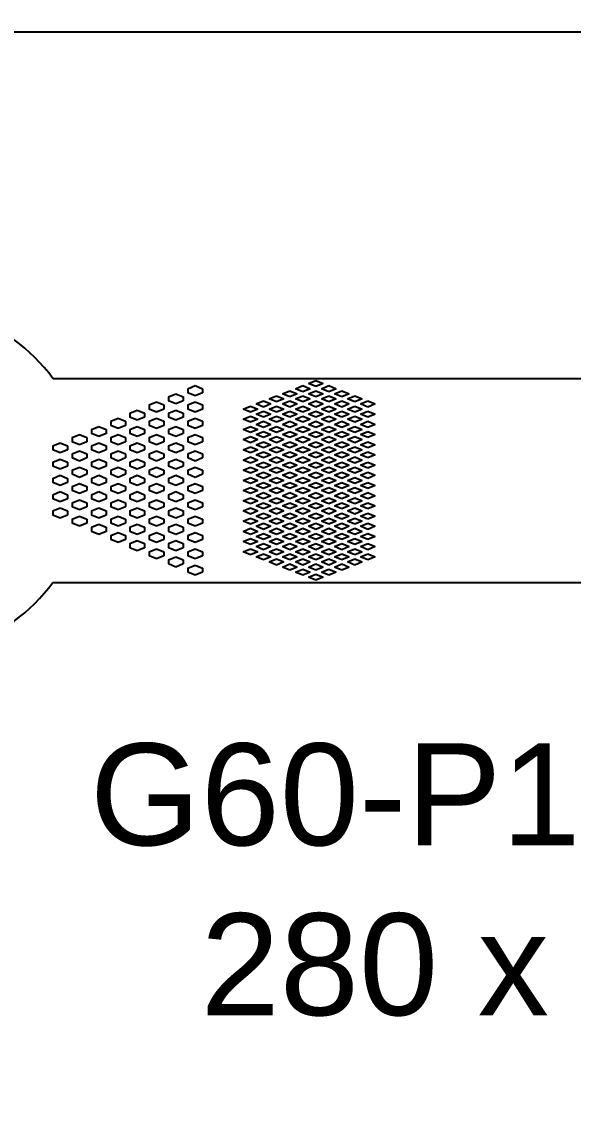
# Model space of a CAD drawing. Header units: inches. Extents: x -271009 to 5700, y -37000 to 38138.
# Drawn here: x -127746 to -125000, y 3223 to 8628 of the extents above; entities that cross this region are included whole.
import ezdxf

# ---------------------------------------------------------------- set-up
doc = ezdxf.new("R2010")
doc.units = ezdxf.units.IN
doc.header["$MEASUREMENT"] = 0
doc.styles.get("Standard").update_dxf_attribs({"font": 'arial.ttf'})

msp = doc.modelspace()

# ---------------------------------------------------------------- linework, layer by layer
for p, q in [((-127590.9, 6851.2), (-124634.6, 6851.2)), ((-126919.5, 6800.5), (-126882.9, 6815.7)), ((-126882.9, 6815.7), (-126846.4, 6800.5)), ((-126383.6, 6800.5), (-126347, 6815.7)), ((-126347, 6815.7), (-126310.5, 6800.5)), ((-126318.6, 6825.9), (-126282.1, 6841.1)), ((-126282.1, 6810.6), (-126318.6, 6825.9)), ((-126282.1, 6841.1), (-126245.5, 6825.9)), ((-126245.5, 6825.9), (-126282.1, 6810.6)), ((-126253.6, 6800.5), (-126217.1, 6815.7)), ((-126217.1, 6815.7), (-126180.6, 6800.5)), ((-127015.4, 6759.9), (-126978.9, 6775.1)), ((-127015.4, 6759.9), (-127015.4, 6739.6)), ((-126978.9, 6775.1), (-126942.3, 6759.9)), ((-126942.3, 6759.9), (-126942.3, 6739.6)), ((-126919.5, 6800.5), (-126919.5, 6780.2)), ((-126882.9, 6765), (-126919.5, 6780.2)), ((-126846.4, 6780.2), (-126882.9, 6765)), ((-126846.4, 6800.5), (-126846.4, 6780.2)), ((-126513.5, 6749.7), (-126476.9, 6765)), ((-126476.9, 6765), (-126440.4, 6749.7)), ((-126448.5, 6775.1), (-126412, 6790.3)), ((-126412, 6759.9), (-126448.5, 6775.1)), ((-126412, 6790.3), (-126375.4, 6775.1)), ((-126375.4, 6775.1), (-126412, 6759.9)), ((-126347, 6785.3), (-126383.6, 6800.5)), ((-126383.6, 6749.7), (-126347, 6765)), ((-126310.5, 6800.5), (-126347, 6785.3)), ((-126347, 6765), (-126310.5, 6749.7)), ((-126318.6, 6775.1), (-126282.1, 6790.3)), ((-126282.1, 6759.9), (-126318.6, 6775.1)), ((-126282.1, 6790.3), (-126245.5, 6775.1)), ((-126245.5, 6775.1), (-126282.1, 6759.9)), ((-126217.1, 6785.3), (-126253.6, 6800.5)), ((-126253.6, 6749.7), (-126217.1, 6765)), ((-126180.6, 6800.5), (-126217.1, 6785.3)), ((-126217.1, 6765), (-126180.6, 6749.7)), ((-126188.7, 6775.1), (-126152.1, 6790.3)), ((-126152.1, 6759.9), (-126188.7, 6775.1)), ((-126152.1, 6790.3), (-126115.6, 6775.1)), ((-126115.6, 6775.1), (-126152.1, 6759.9)), ((-126123.7, 6749.7), (-126087.2, 6765)), ((-126087.2, 6765), (-126050.6, 6749.7)), ((-127111.3, 6719.3), (-127074.8, 6734.5)), ((-127111.3, 6719.3), (-127111.3, 6699)), ((-127074.8, 6734.5), (-127038.2, 6719.3)), ((-127038.2, 6719.3), (-127038.2, 6699)), ((-126978.9, 6724.4), (-127015.4, 6739.6)), ((-126942.3, 6739.6), (-126978.9, 6724.4)), ((-126919.5, 6719.3), (-126882.9, 6734.5)), ((-126919.5, 6719.3), (-126919.5, 6699)), ((-126882.9, 6734.5), (-126846.4, 6719.3)), ((-126846.4, 6719.3), (-126846.4, 6699)), ((-126643.4, 6699), (-126606.9, 6714.2)), ((-126606.9, 6714.2), (-126570.3, 6699)), ((-126578.4, 6724.4), (-126541.9, 6739.6)), ((-126541.9, 6709.1), (-126578.4, 6724.4)), ((-126541.9, 6739.6), (-126505.4, 6724.4)), ((-126505.4, 6724.4), (-126541.9, 6709.1)), ((-126476.9, 6734.5), (-126513.5, 6749.7)), ((-126513.5, 6699), (-126476.9, 6714.2)), ((-126440.4, 6749.7), (-126476.9, 6734.5)), ((-126476.9, 6714.2), (-126440.4, 6699)), ((-126448.5, 6724.4), (-126412, 6739.6)), ((-126412, 6709.1), (-126448.5, 6724.4)), ((-126412, 6739.6), (-126375.4, 6724.4)), ((-126375.4, 6724.4), (-126412, 6709.1)), ((-126347, 6734.5), (-126383.6, 6749.7)), ((-126383.6, 6699), (-126347, 6714.2)), ((-126310.5, 6749.7), (-126347, 6734.5)), ((-126347, 6714.2), (-126310.5, 6699)), ((-126318.6, 6724.4), (-126282.1, 6739.6)), ((-126282.1, 6709.1), (-126318.6, 6724.4)), ((-126282.1, 6739.6), (-126245.5, 6724.4)), ((-126245.5, 6724.4), (-126282.1, 6709.1)), ((-126217.1, 6734.5), (-126253.6, 6749.7)), ((-126253.6, 6699), (-126217.1, 6714.2)), ((-126180.6, 6749.7), (-126217.1, 6734.5)), ((-126217.1, 6714.2), (-126180.6, 6699)), ((-126188.7, 6724.4), (-126152.1, 6739.6)), ((-126152.1, 6709.1), (-126188.7, 6724.4)), ((-126152.1, 6739.6), (-126115.6, 6724.4)), ((-126115.6, 6724.4), (-126152.1, 6709.1)), ((-126087.2, 6734.5), (-126123.7, 6749.7)), ((-126123.7, 6699), (-126087.2, 6714.2)), ((-126050.6, 6749.7), (-126087.2, 6734.5)), ((-126087.2, 6714.2), (-126050.6, 6699)), ((-126058.8, 6724.4), (-126022.2, 6739.6)), ((-126022.2, 6709.1), (-126058.8, 6724.4)), ((-126022.2, 6739.6), (-125985.7, 6724.4)), ((-125985.7, 6724.4), (-126022.2, 6709.1)), ((-127303.2, 6638.1), (-127266.6, 6653.3)), ((-127266.6, 6653.3), (-127230.1, 6638.1)), ((-127207.2, 6678.7), (-127170.7, 6693.9)), ((-127207.2, 6678.7), (-127207.2, 6658.4)), ((-127170.7, 6643.2), (-127207.2, 6658.4)), ((-127170.7, 6693.9), (-127134.2, 6678.7)), ((-127134.2, 6658.4), (-127170.7, 6643.2)), ((-127134.2, 6678.7), (-127134.2, 6658.4)), ((-127074.8, 6683.8), (-127111.3, 6699)), ((-127111.3, 6638.1), (-127074.8, 6653.3)), ((-127038.2, 6699), (-127074.8, 6683.8)), ((-127074.8, 6653.3), (-127038.2, 6638.1)), ((-127015.4, 6678.7), (-126978.9, 6693.9)), ((-127015.4, 6678.7), (-127015.4, 6658.4)), ((-126978.9, 6643.2), (-127015.4, 6658.4)), ((-126978.9, 6693.9), (-126942.3, 6678.7)), ((-126942.3, 6658.4), (-126978.9, 6643.2)), ((-126942.3, 6678.7), (-126942.3, 6658.4)), ((-126882.9, 6683.8), (-126919.5, 6699)), ((-126919.5, 6638.1), (-126882.9, 6653.3)), ((-126846.4, 6699), (-126882.9, 6683.8)), ((-126882.9, 6653.3), (-126846.4, 6638.1)), ((-126606.9, 6683.8), (-126643.4, 6699)), ((-126643.4, 6648.2), (-126606.9, 6663.5)), ((-126606.9, 6633), (-126643.4, 6648.2)), ((-126570.3, 6699), (-126606.9, 6683.8)), ((-126606.9, 6663.5), (-126570.3, 6648.2)), ((-126570.3, 6648.2), (-126606.9, 6633)), ((-126578.4, 6673.6), (-126541.9, 6688.8)), ((-126541.9, 6658.4), (-126578.4, 6673.6)), ((-126541.9, 6688.8), (-126505.4, 6673.6)), ((-126505.4, 6673.6), (-126541.9, 6658.4)), ((-126476.9, 6683.8), (-126513.5, 6699)), ((-126513.5, 6648.2), (-126476.9, 6663.5)), ((-126476.9, 6633), (-126513.5, 6648.2)), ((-126440.4, 6699), (-126476.9, 6683.8)), ((-126476.9, 6663.5), (-126440.4, 6648.2)), ((-126440.4, 6648.2), (-126476.9, 6633)), ((-126448.5, 6673.6), (-126412, 6688.8)), ((-126412, 6658.4), (-126448.5, 6673.6)), ((-126412, 6688.8), (-126375.4, 6673.6)), ((-126375.4, 6673.6), (-126412, 6658.4)), ((-126347, 6683.8), (-126383.6, 6699)), ((-126383.6, 6648.2), (-126347, 6663.5)), ((-126347, 6633), (-126383.6, 6648.2)), ((-126310.5, 6699), (-126347, 6683.8)), ((-126347, 6663.5), (-126310.5, 6648.2)), ((-126310.5, 6648.2), (-126347, 6633)), ((-126318.6, 6673.6), (-126282.1, 6688.8)), ((-126282.1, 6658.4), (-126318.6, 6673.6)), ((-126282.1, 6688.8), (-126245.5, 6673.6)), ((-126245.5, 6673.6), (-126282.1, 6658.4)), ((-126217.1, 6683.8), (-126253.6, 6699)), ((-126253.6, 6648.2), (-126217.1, 6663.5)), ((-126217.1, 6633), (-126253.6, 6648.2)), ((-126180.6, 6699), (-126217.1, 6683.8)), ((-126217.1, 6663.5), (-126180.6, 6648.2)), ((-126180.6, 6648.2), (-126217.1, 6633)), ((-126188.7, 6673.6), (-126152.1, 6688.8)), ((-126152.1, 6658.4), (-126188.7, 6673.6)), ((-126152.1, 6688.8), (-126115.6, 6673.6)), ((-126115.6, 6673.6), (-126152.1, 6658.4)), ((-126087.2, 6683.8), (-126123.7, 6699)), ((-126123.7, 6648.2), (-126087.2, 6663.5)), ((-126087.2, 6633), (-126123.7, 6648.2)), ((-126050.6, 6699), (-126087.2, 6683.8)), ((-126087.2, 6663.5), (-126050.6, 6648.2)), ((-126050.6, 6648.2), (-126087.2, 6633)), ((-126058.8, 6673.6), (-126022.2, 6688.8)), ((-126022.2, 6658.4), (-126058.8, 6673.6)), ((-126022.2, 6688.8), (-125985.7, 6673.6)), ((-125985.7, 6673.6), (-126022.2, 6658.4)), ((-127399.1, 6597.5), (-127362.5, 6612.7)), ((-127399.1, 6597.5), (-127399.1, 6577.2)), ((-127362.5, 6612.7), (-127326, 6597.5)), ((-127326, 6597.5), (-127326, 6577.2)), ((-127303.2, 6638.1), (-127303.2, 6617.8)), ((-127266.6, 6602.6), (-127303.2, 6617.8)), ((-127230.1, 6617.8), (-127266.6, 6602.6)), ((-127230.1, 6638.1), (-127230.1, 6617.8)), ((-127207.2, 6597.5), (-127170.7, 6612.7)), ((-127207.2, 6597.5), (-127207.2, 6577.2)), ((-127170.7, 6612.7), (-127134.2, 6597.5)), ((-127134.2, 6597.5), (-127134.2, 6577.2)), ((-127111.3, 6638.1), (-127111.3, 6617.8)), ((-127074.8, 6602.6), (-127111.3, 6617.8)), ((-127038.2, 6617.8), (-127074.8, 6602.6)), ((-127038.2, 6638.1), (-127038.2, 6617.8)), ((-127015.4, 6597.5), (-126978.9, 6612.7)), ((-127015.4, 6597.5), (-127015.4, 6577.2)), ((-126978.9, 6612.7), (-126942.3, 6597.5)), ((-126942.3, 6597.5), (-126942.3, 6577.2)), ((-126919.5, 6638.1), (-126919.5, 6617.8)), ((-126882.9, 6602.6), (-126919.5, 6617.8)), ((-126846.4, 6617.8), (-126882.9, 6602.6)), ((-126846.4, 6638.1), (-126846.4, 6617.8)), ((-126643.4, 6597.5), (-126606.9, 6612.7)), ((-126606.9, 6582.3), (-126643.4, 6597.5)), ((-126606.9, 6612.7), (-126570.3, 6597.5)), ((-126570.3, 6597.5), (-126606.9, 6582.3)), ((-126578.4, 6622.9), (-126541.9, 6638.1)), ((-126541.9, 6607.6), (-126578.4, 6622.9)), ((-126541.9, 6638.1), (-126505.4, 6622.9)), ((-126505.4, 6622.9), (-126541.9, 6607.6)), ((-126513.5, 6597.5), (-126476.9, 6612.7)), ((-126476.9, 6582.3), (-126513.5, 6597.5)), ((-126476.9, 6612.7), (-126440.4, 6597.5)), ((-126440.4, 6597.5), (-126476.9, 6582.3)), ((-126448.5, 6622.9), (-126412, 6638.1)), ((-126412, 6607.6), (-126448.5, 6622.9)), ((-126412, 6638.1), (-126375.4, 6622.9)), ((-126375.4, 6622.9), (-126412, 6607.6)), ((-126383.6, 6597.5), (-126347, 6612.7)), ((-126347, 6582.3), (-126383.6, 6597.5)), ((-126347, 6612.7), (-126310.5, 6597.5)), ((-126310.5, 6597.5), (-126347, 6582.3)), ((-126318.6, 6622.9), (-126282.1, 6638.1)), ((-126282.1, 6607.6), (-126318.6, 6622.9)), ((-126282.1, 6638.1), (-126245.5, 6622.9)), ((-126245.5, 6622.9), (-126282.1, 6607.6)), ((-126253.6, 6597.5), (-126217.1, 6612.7)), ((-126217.1, 6582.3), (-126253.6, 6597.5)), ((-126217.1, 6612.7), (-126180.6, 6597.5)), ((-126180.6, 6597.5), (-126217.1, 6582.3)), ((-126188.7, 6622.9), (-126152.1, 6638.1)), ((-126152.1, 6607.6), (-126188.7, 6622.9)), ((-126152.1, 6638.1), (-126115.6, 6622.9)), ((-126115.6, 6622.9), (-126152.1, 6607.6)), ((-126123.7, 6597.5), (-126087.2, 6612.7)), ((-126087.2, 6582.3), (-126123.7, 6597.5)), ((-126087.2, 6612.7), (-126050.6, 6597.5)), ((-126050.6, 6597.5), (-126087.2, 6582.3)), ((-126058.8, 6622.9), (-126022.2, 6638.1)), ((-126022.2, 6607.6), (-126058.8, 6622.9)), ((-126022.2, 6638.1), (-125985.7, 6622.9)), ((-125985.7, 6622.9), (-126022.2, 6607.6)), ((-127495, 6556.9), (-127458.4, 6572.1)), ((-127495, 6556.9), (-127495, 6536.6)), ((-127458.4, 6572.1), (-127421.9, 6556.9)), ((-127421.9, 6556.9), (-127421.9, 6536.6)), ((-127362.5, 6562), (-127399.1, 6577.2)), ((-127326, 6577.2), (-127362.5, 6562)), ((-127303.2, 6556.9), (-127266.6, 6572.1)), ((-127303.2, 6556.9), (-127303.2, 6536.6)), ((-127266.6, 6572.1), (-127230.1, 6556.9)), ((-127230.1, 6556.9), (-127230.1, 6536.6)), ((-127170.7, 6562), (-127207.2, 6577.2)), ((-127134.2, 6577.2), (-127170.7, 6562)), ((-127111.3, 6556.9), (-127074.8, 6572.1)), ((-127111.3, 6556.9), (-127111.3, 6536.6)), ((-127074.8, 6572.1), (-127038.2, 6556.9)), ((-127038.2, 6556.9), (-127038.2, 6536.6)), ((-126978.9, 6562), (-127015.4, 6577.2)), ((-126942.3, 6577.2), (-126978.9, 6562)), ((-126919.5, 6556.9), (-126882.9, 6572.1)), ((-126919.5, 6556.9), (-126919.5, 6536.6)), ((-126882.9, 6572.1), (-126846.4, 6556.9)), ((-126846.4, 6556.9), (-126846.4, 6536.6)), ((-126643.4, 6546.7), (-126606.9, 6562)), ((-126606.9, 6531.5), (-126643.4, 6546.7)), ((-126606.9, 6562), (-126570.3, 6546.7)), ((-126570.3, 6546.7), (-126606.9, 6531.5)), ((-126578.4, 6572.1), (-126541.9, 6587.3)), ((-126541.9, 6556.9), (-126578.4, 6572.1)), ((-126541.9, 6587.3), (-126505.4, 6572.1)), ((-126505.4, 6572.1), (-126541.9, 6556.9)), ((-126513.5, 6546.7), (-126476.9, 6562)), ((-126476.9, 6531.5), (-126513.5, 6546.7)), ((-126476.9, 6562), (-126440.4, 6546.7)), ((-126440.4, 6546.7), (-126476.9, 6531.5)), ((-126448.5, 6572.1), (-126412, 6587.3)), ((-126412, 6556.9), (-126448.5, 6572.1)), ((-126412, 6587.3), (-126375.4, 6572.1)), ((-126375.4, 6572.1), (-126412, 6556.9)), ((-126383.6, 6546.7), (-126347, 6562)), ((-126347, 6531.5), (-126383.6, 6546.7)), ((-126347, 6562), (-126310.5, 6546.7)), ((-126310.5, 6546.7), (-126347, 6531.5)), ((-126318.6, 6572.1), (-126282.1, 6587.3)), ((-126282.1, 6556.9), (-126318.6, 6572.1)), ((-126282.1, 6587.3), (-126245.5, 6572.1)), ((-126245.5, 6572.1), (-126282.1, 6556.9)), ((-126253.6, 6546.7), (-126217.1, 6562)), ((-126217.1, 6531.5), (-126253.6, 6546.7)), ((-126217.1, 6562), (-126180.6, 6546.7)), ((-126180.6, 6546.7), (-126217.1, 6531.5)), ((-126188.7, 6572.1), (-126152.1, 6587.3)), ((-126152.1, 6556.9), (-126188.7, 6572.1)), ((-126152.1, 6587.3), (-126115.6, 6572.1)), ((-126115.6, 6572.1), (-126152.1, 6556.9)), ((-126123.7, 6546.7), (-126087.2, 6562)), ((-126087.2, 6531.5), (-126123.7, 6546.7)), ((-126087.2, 6562), (-126050.6, 6546.7)), ((-126050.6, 6546.7), (-126087.2, 6531.5)), ((-126058.8, 6572.1), (-126022.2, 6587.3)), ((-126022.2, 6556.9), (-126058.8, 6572.1)), ((-126022.2, 6587.3), (-125985.7, 6572.1)), ((-125985.7, 6572.1), (-126022.2, 6556.9)), ((-127590.9, 6516.3), (-127554.4, 6531.5)), ((-127590.9, 6516.3), (-127590.9, 6496)), ((-127554.4, 6480.8), (-127590.9, 6496)), ((-127554.4, 6531.5), (-127517.8, 6516.3)), ((-127517.8, 6496), (-127554.4, 6480.8)), ((-127517.8, 6516.3), (-127517.8, 6496)), ((-127458.4, 6521.4), (-127495, 6536.6)), ((-127495, 6475.7), (-127458.4, 6490.9)), ((-127421.9, 6536.6), (-127458.4, 6521.4)), ((-127458.4, 6490.9), (-127421.9, 6475.7)), ((-127399.1, 6516.3), (-127362.5, 6531.5)), ((-127399.1, 6516.3), (-127399.1, 6496)), ((-127362.5, 6480.8), (-127399.1, 6496)), ((-127362.5, 6531.5), (-127326, 6516.3)), ((-127326, 6496), (-127362.5, 6480.8)), ((-127326, 6516.3), (-127326, 6496)), ((-127266.6, 6521.4), (-127303.2, 6536.6)), ((-127303.2, 6475.7), (-127266.6, 6490.9)), ((-127230.1, 6536.6), (-127266.6, 6521.4)), ((-127266.6, 6490.9), (-127230.1, 6475.7)), ((-127207.2, 6516.3), (-127170.7, 6531.5)), ((-127207.2, 6516.3), (-127207.2, 6496)), ((-127170.7, 6480.8), (-127207.2, 6496)), ((-127170.7, 6531.5), (-127134.2, 6516.3)), ((-127134.2, 6496), (-127170.7, 6480.8)), ((-127134.2, 6516.3), (-127134.2, 6496)), ((-127074.8, 6521.4), (-127111.3, 6536.6)), ((-127111.3, 6475.7), (-127074.8, 6490.9)), ((-127038.2, 6536.6), (-127074.8, 6521.4)), ((-127074.8, 6490.9), (-127038.2, 6475.7)), ((-127015.4, 6516.3), (-126978.9, 6531.5)), ((-127015.4, 6516.3), (-127015.4, 6496)), ((-126978.9, 6480.8), (-127015.4, 6496)), ((-126978.9, 6531.5), (-126942.3, 6516.3)), ((-126942.3, 6496), (-126978.9, 6480.8)), ((-126942.3, 6516.3), (-126942.3, 6496)), ((-126882.9, 6521.4), (-126919.5, 6536.6)), ((-126919.5, 6475.7), (-126882.9, 6490.9)), ((-126846.4, 6536.6), (-126882.9, 6521.4)), ((-126882.9, 6490.9), (-126846.4, 6475.7)), ((-126643.4, 6496), (-126606.9, 6511.2)), ((-126606.9, 6480.8), (-126643.4, 6496)), ((-126606.9, 6511.2), (-126570.3, 6496)), ((-126570.3, 6496), (-126606.9, 6480.8)), ((-126578.4, 6521.4), (-126541.9, 6536.6)), ((-126541.9, 6506.1), (-126578.4, 6521.4)), ((-126578.4, 6470.6), (-126541.9, 6485.8)), ((-126541.9, 6536.6), (-126505.4, 6521.4)), ((-126505.4, 6521.4), (-126541.9, 6506.1)), ((-126541.9, 6485.8), (-126505.4, 6470.6)), ((-126513.5, 6496), (-126476.9, 6511.2)), ((-126476.9, 6480.8), (-126513.5, 6496)), ((-126476.9, 6511.2), (-126440.4, 6496)), ((-126440.4, 6496), (-126476.9, 6480.8)), ((-126448.5, 6521.4), (-126412, 6536.6)), ((-126412, 6506.1), (-126448.5, 6521.4)), ((-126448.5, 6470.6), (-126412, 6485.8)), ((-126412, 6536.6), (-126375.4, 6521.4)), ((-126375.4, 6521.4), (-126412, 6506.1)), ((-126412, 6485.8), (-126375.4, 6470.6)), ((-126383.6, 6496), (-126347, 6511.2)), ((-126347, 6480.8), (-126383.6, 6496)), ((-126347, 6511.2), (-126310.5, 6496)), ((-126310.5, 6496), (-126347, 6480.8)), ((-126318.6, 6521.4), (-126282.1, 6536.6)), ((-126282.1, 6506.1), (-126318.6, 6521.4)), ((-126318.6, 6470.6), (-126282.1, 6485.8)), ((-126282.1, 6536.6), (-126245.5, 6521.4)), ((-126245.5, 6521.4), (-126282.1, 6506.1)), ((-126282.1, 6485.8), (-126245.5, 6470.6)), ((-126253.6, 6496), (-126217.1, 6511.2)), ((-126217.1, 6480.8), (-126253.6, 6496)), ((-126217.1, 6511.2), (-126180.6, 6496)), ((-126180.6, 6496), (-126217.1, 6480.8)), ((-126188.7, 6521.4), (-126152.1, 6536.6)), ((-126152.1, 6506.1), (-126188.7, 6521.4)), ((-126188.7, 6470.6), (-126152.1, 6485.8)), ((-126152.1, 6536.6), (-126115.6, 6521.4)), ((-126115.6, 6521.4), (-126152.1, 6506.1)), ((-126152.1, 6485.8), (-126115.6, 6470.6)), ((-126123.7, 6496), (-126087.2, 6511.2)), ((-126087.2, 6480.8), (-126123.7, 6496)), ((-126087.2, 6511.2), (-126050.6, 6496)), ((-126050.6, 6496), (-126087.2, 6480.8)), ((-126058.8, 6521.4), (-126022.2, 6536.6)), ((-126022.2, 6506.1), (-126058.8, 6521.4)), ((-126058.8, 6470.6), (-126022.2, 6485.8)), ((-126022.2, 6536.6), (-125985.7, 6521.4)), ((-125985.7, 6521.4), (-126022.2, 6506.1)), ((-126022.2, 6485.8), (-125985.7, 6470.6)), ((-127590.9, 6435.1), (-127554.4, 6450.3)), ((-127590.9, 6435.1), (-127590.9, 6414.8)), ((-127554.4, 6450.3), (-127517.8, 6435.1)), ((-127517.8, 6435.1), (-127517.8, 6414.8)), ((-127495, 6475.7), (-127495, 6455.4)), ((-127458.4, 6440.2), (-127495, 6455.4)), ((-127421.9, 6455.4), (-127458.4, 6440.2)), ((-127421.9, 6475.7), (-127421.9, 6455.4)), ((-127399.1, 6435.1), (-127362.5, 6450.3)), ((-127399.1, 6435.1), (-127399.1, 6414.8)), ((-127362.5, 6450.3), (-127326, 6435.1)), ((-127326, 6435.1), (-127326, 6414.8)), ((-127303.2, 6475.7), (-127303.2, 6455.4)), ((-127266.6, 6440.2), (-127303.2, 6455.4)), ((-127230.1, 6455.4), (-127266.6, 6440.2)), ((-127230.1, 6475.7), (-127230.1, 6455.4)), ((-127207.2, 6435.1), (-127170.7, 6450.3)), ((-127207.2, 6435.1), (-127207.2, 6414.8)), ((-127170.7, 6450.3), (-127134.2, 6435.1)), ((-127134.2, 6435.1), (-127134.2, 6414.8)), ((-127111.3, 6475.7), (-127111.3, 6455.4)), ((-127074.8, 6440.2), (-127111.3, 6455.4)), ((-127038.2, 6455.4), (-127074.8, 6440.2)), ((-127038.2, 6475.7), (-127038.2, 6455.4)), ((-127015.4, 6435.1), (-126978.9, 6450.3)), ((-127015.4, 6435.1), (-127015.4, 6414.8)), ((-126978.9, 6450.3), (-126942.3, 6435.1)), ((-126942.3, 6435.1), (-126942.3, 6414.8)), ((-126919.5, 6475.7), (-126919.5, 6455.4)), ((-126882.9, 6440.2), (-126919.5, 6455.4)), ((-126846.4, 6455.4), (-126882.9, 6440.2)), ((-126846.4, 6475.7), (-126846.4, 6455.4)), ((-126643.4, 6445.2), (-126606.9, 6460.5)), ((-126606.9, 6430), (-126643.4, 6445.2)), ((-126606.9, 6460.5), (-126570.3, 6445.2)), ((-126570.3, 6445.2), (-126606.9, 6430)), ((-126541.9, 6455.4), (-126578.4, 6470.6)), ((-126578.4, 6419.9), (-126541.9, 6435.1)), ((-126505.4, 6470.6), (-126541.9, 6455.4)), ((-126541.9, 6435.1), (-126505.4, 6419.9)), ((-126513.5, 6445.2), (-126476.9, 6460.5)), ((-126476.9, 6430), (-126513.5, 6445.2)), ((-126476.9, 6460.5), (-126440.4, 6445.2)), ((-126440.4, 6445.2), (-126476.9, 6430)), ((-126412, 6455.4), (-126448.5, 6470.6)), ((-126448.5, 6419.9), (-126412, 6435.1)), ((-126375.4, 6470.6), (-126412, 6455.4)), ((-126412, 6435.1), (-126375.4, 6419.9)), ((-126383.6, 6445.2), (-126347, 6460.5)), ((-126347, 6430), (-126383.6, 6445.2)), ((-126347, 6460.5), (-126310.5, 6445.2)), ((-126310.5, 6445.2), (-126347, 6430)), ((-126282.1, 6455.4), (-126318.6, 6470.6)), ((-126318.6, 6419.9), (-126282.1, 6435.1)), ((-126245.5, 6470.6), (-126282.1, 6455.4)), ((-126282.1, 6435.1), (-126245.5, 6419.9)), ((-126253.6, 6445.2), (-126217.1, 6460.5)), ((-126217.1, 6430), (-126253.6, 6445.2)), ((-126217.1, 6460.5), (-126180.6, 6445.2)), ((-126180.6, 6445.2), (-126217.1, 6430)), ((-126152.1, 6455.4), (-126188.7, 6470.6)), ((-126188.7, 6419.9), (-126152.1, 6435.1)), ((-126115.6, 6470.6), (-126152.1, 6455.4)), ((-126152.1, 6435.1), (-126115.6, 6419.9)), ((-126123.7, 6445.2), (-126087.2, 6460.5)), ((-126087.2, 6430), (-126123.7, 6445.2)), ((-126087.2, 6460.5), (-126050.6, 6445.2)), ((-126050.6, 6445.2), (-126087.2, 6430)), ((-126022.2, 6455.4), (-126058.8, 6470.6)), ((-126058.8, 6419.9), (-126022.2, 6435.1)), ((-125985.7, 6470.6), (-126022.2, 6455.4)), ((-126022.2, 6435.1), (-125985.7, 6419.9)), ((-127554.4, 6399.6), (-127590.9, 6414.8)), ((-127517.8, 6414.8), (-127554.4, 6399.6)), ((-127495, 6394.5), (-127458.4, 6409.7)), ((-127495, 6394.5), (-127495, 6374.2)), ((-127458.4, 6409.7), (-127421.9, 6394.5)), ((-127421.9, 6394.5), (-127421.9, 6374.2)), ((-127362.5, 6399.6), (-127399.1, 6414.8)), ((-127326, 6414.8), (-127362.5, 6399.6)), ((-127303.2, 6394.5), (-127266.6, 6409.7)), ((-127303.2, 6394.5), (-127303.2, 6374.2)), ((-127266.6, 6409.7), (-127230.1, 6394.5)), ((-127230.1, 6394.5), (-127230.1, 6374.2)), ((-127170.7, 6399.6), (-127207.2, 6414.8)), ((-127134.2, 6414.8), (-127170.7, 6399.6)), ((-127111.3, 6394.5), (-127074.8, 6409.7)), ((-127111.3, 6394.5), (-127111.3, 6374.2)), ((-127074.8, 6409.7), (-127038.2, 6394.5)), ((-127038.2, 6394.5), (-127038.2, 6374.2)), ((-126978.9, 6399.6), (-127015.4, 6414.8)), ((-126942.3, 6414.8), (-126978.9, 6399.6)), ((-126919.5, 6394.5), (-126882.9, 6409.7)), ((-126919.5, 6394.5), (-126919.5, 6374.2)), ((-126882.9, 6409.7), (-126846.4, 6394.5)), ((-126846.4, 6394.5), (-126846.4, 6374.2)), ((-126643.4, 6394.5), (-126606.9, 6409.7)), ((-126606.9, 6379.3), (-126643.4, 6394.5)), ((-126606.9, 6409.7), (-126570.3, 6394.5)), ((-126570.3, 6394.5), (-126606.9, 6379.3)), ((-126541.9, 6404.6), (-126578.4, 6419.9)), ((-126578.4, 6369.1), (-126541.9, 6384.3)), ((-126505.4, 6419.9), (-126541.9, 6404.6)), ((-126541.9, 6384.3), (-126505.4, 6369.1)), ((-126513.5, 6394.5), (-126476.9, 6409.7)), ((-126476.9, 6379.3), (-126513.5, 6394.5)), ((-126476.9, 6409.7), (-126440.4, 6394.5)), ((-126440.4, 6394.5), (-126476.9, 6379.3)), ((-126412, 6404.6), (-126448.5, 6419.9)), ((-126448.5, 6369.1), (-126412, 6384.3)), ((-126375.4, 6419.9), (-126412, 6404.6)), ((-126412, 6384.3), (-126375.4, 6369.1)), ((-126383.6, 6394.5), (-126347, 6409.7)), ((-126347, 6379.3), (-126383.6, 6394.5)), ((-126347, 6409.7), (-126310.5, 6394.5)), ((-126310.5, 6394.5), (-126347, 6379.3)), ((-126282.1, 6404.6), (-126318.6, 6419.9)), ((-126318.6, 6369.1), (-126282.1, 6384.3)), ((-126245.5, 6419.9), (-126282.1, 6404.6)), ((-126282.1, 6384.3), (-126245.5, 6369.1)), ((-126253.6, 6394.5), (-126217.1, 6409.7)), ((-126217.1, 6379.3), (-126253.6, 6394.5)), ((-126217.1, 6409.7), (-126180.6, 6394.5)), ((-126180.6, 6394.5), (-126217.1, 6379.3)), ((-126152.1, 6404.6), (-126188.7, 6419.9)), ((-126188.7, 6369.1), (-126152.1, 6384.3)), ((-126115.6, 6419.9), (-126152.1, 6404.6)), ((-126152.1, 6384.3), (-126115.6, 6369.1)), ((-126123.7, 6394.5), (-126087.2, 6409.7)), ((-126087.2, 6379.3), (-126123.7, 6394.5)), ((-126087.2, 6409.7), (-126050.6, 6394.5)), ((-126050.6, 6394.5), (-126087.2, 6379.3)), ((-126022.2, 6404.6), (-126058.8, 6419.9)), ((-126058.8, 6369.1), (-126022.2, 6384.3)), ((-125985.7, 6419.9), (-126022.2, 6404.6)), ((-126022.2, 6384.3), (-125985.7, 6369.1)), ((-127590.9, 6353.9), (-127554.4, 6369.1)), ((-127590.9, 6353.9), (-127590.9, 6333.6)), ((-127554.4, 6318.4), (-127590.9, 6333.6)), ((-127554.4, 6369.1), (-127517.8, 6353.9)), ((-127517.8, 6333.6), (-127554.4, 6318.4)), ((-127517.8, 6353.9), (-127517.8, 6333.6)), ((-127458.4, 6359), (-127495, 6374.2)), ((-127495, 6313.3), (-127458.4, 6328.5)), ((-127421.9, 6374.2), (-127458.4, 6359)), ((-127458.4, 6328.5), (-127421.9, 6313.3)), ((-127399.1, 6353.9), (-127362.5, 6369.1)), ((-127399.1, 6353.9), (-127399.1, 6333.6)), ((-127362.5, 6318.4), (-127399.1, 6333.6)), ((-127362.5, 6369.1), (-127326, 6353.9)), ((-127326, 6333.6), (-127362.5, 6318.4)), ((-127326, 6353.9), (-127326, 6333.6)), ((-127266.6, 6359), (-127303.2, 6374.2)), ((-127303.2, 6313.3), (-127266.6, 6328.5)), ((-127230.1, 6374.2), (-127266.6, 6359)), ((-127266.6, 6328.5), (-127230.1, 6313.3)), ((-127207.2, 6353.9), (-127170.7, 6369.1)), ((-127207.2, 6353.9), (-127207.2, 6333.6)), ((-127170.7, 6318.4), (-127207.2, 6333.6)), ((-127170.7, 6369.1), (-127134.2, 6353.9)), ((-127134.2, 6333.6), (-127170.7, 6318.4)), ((-127134.2, 6353.9), (-127134.2, 6333.6)), ((-127074.8, 6359), (-127111.3, 6374.2)), ((-127111.3, 6313.3), (-127074.8, 6328.5)), ((-127038.2, 6374.2), (-127074.8, 6359)), ((-127074.8, 6328.5), (-127038.2, 6313.3)), ((-127015.4, 6353.9), (-126978.9, 6369.1)), ((-127015.4, 6353.9), (-127015.4, 6333.6)), ((-126978.9, 6318.4), (-127015.4, 6333.6)), ((-126978.9, 6369.1), (-126942.3, 6353.9)), ((-126942.3, 6333.6), (-126978.9, 6318.4)), ((-126942.3, 6353.9), (-126942.3, 6333.6)), ((-126882.9, 6359), (-126919.5, 6374.2)), ((-126919.5, 6313.3), (-126882.9, 6328.5)), ((-126846.4, 6374.2), (-126882.9, 6359)), ((-126882.9, 6328.5), (-126846.4, 6313.3)), ((-126643.4, 6343.7), (-126606.9, 6359)), ((-126606.9, 6328.5), (-126643.4, 6343.7)), ((-126606.9, 6359), (-126570.3, 6343.7)), ((-126570.3, 6343.7), (-126606.9, 6328.5)), ((-126541.9, 6353.9), (-126578.4, 6369.1)), ((-126578.4, 6318.4), (-126541.9, 6333.6)), ((-126505.4, 6369.1), (-126541.9, 6353.9)), ((-126541.9, 6333.6), (-126505.4, 6318.4)), ((-126513.5, 6343.7), (-126476.9, 6359)), ((-126476.9, 6328.5), (-126513.5, 6343.7)), ((-126476.9, 6359), (-126440.4, 6343.7)), ((-126440.4, 6343.7), (-126476.9, 6328.5)), ((-126412, 6353.9), (-126448.5, 6369.1)), ((-126448.5, 6318.4), (-126412, 6333.6)), ((-126375.4, 6369.1), (-126412, 6353.9)), ((-126412, 6333.6), (-126375.4, 6318.4)), ((-126383.6, 6343.7), (-126347, 6359)), ((-126347, 6328.5), (-126383.6, 6343.7)), ((-126347, 6359), (-126310.5, 6343.7)), ((-126310.5, 6343.7), (-126347, 6328.5)), ((-126282.1, 6353.9), (-126318.6, 6369.1)), ((-126318.6, 6318.4), (-126282.1, 6333.6)), ((-126245.5, 6369.1), (-126282.1, 6353.9)), ((-126282.1, 6333.6), (-126245.5, 6318.4)), ((-126253.6, 6343.7), (-126217.1, 6359)), ((-126217.1, 6328.5), (-126253.6, 6343.7)), ((-126217.1, 6359), (-126180.6, 6343.7)), ((-126180.6, 6343.7), (-126217.1, 6328.5)), ((-126152.1, 6353.9), (-126188.7, 6369.1)), ((-126188.7, 6318.4), (-126152.1, 6333.6)), ((-126115.6, 6369.1), (-126152.1, 6353.9)), ((-126152.1, 6333.6), (-126115.6, 6318.4)), ((-126123.7, 6343.7), (-126087.2, 6359)), ((-126087.2, 6328.5), (-126123.7, 6343.7)), ((-126087.2, 6359), (-126050.6, 6343.7)), ((-126050.6, 6343.7), (-126087.2, 6328.5)), ((-126022.2, 6353.9), (-126058.8, 6369.1)), ((-126058.8, 6318.4), (-126022.2, 6333.6)), ((-125985.7, 6369.1), (-126022.2, 6353.9)), ((-126022.2, 6333.6), (-125985.7, 6318.4)), ((-127590.9, 6272.7), (-127554.4, 6287.9)), ((-127590.9, 6272.7), (-127590.9, 6252.4)), ((-127554.4, 6287.9), (-127517.8, 6272.7)), ((-127517.8, 6272.7), (-127517.8, 6252.4)), ((-127495, 6313.3), (-127495, 6293)), ((-127458.4, 6277.8), (-127495, 6293)), ((-127421.9, 6293), (-127458.4, 6277.8)), ((-127421.9, 6313.3), (-127421.9, 6293)), ((-127399.1, 6272.7), (-127362.5, 6287.9)), ((-127399.1, 6272.7), (-127399.1, 6252.4)), ((-127362.5, 6287.9), (-127326, 6272.7)), ((-127326, 6272.7), (-127326, 6252.4)), ((-127303.2, 6313.3), (-127303.2, 6293)), ((-127266.6, 6277.8), (-127303.2, 6293)), ((-127230.1, 6293), (-127266.6, 6277.8)), ((-127230.1, 6313.3), (-127230.1, 6293)), ((-127207.2, 6272.7), (-127170.7, 6287.9)), ((-127207.2, 6272.7), (-127207.2, 6252.4)), ((-127170.7, 6287.9), (-127134.2, 6272.7)), ((-127134.2, 6272.7), (-127134.2, 6252.4)), ((-127111.3, 6313.3), (-127111.3, 6293)), ((-127074.8, 6277.8), (-127111.3, 6293)), ((-127038.2, 6293), (-127074.8, 6277.8)), ((-127038.2, 6313.3), (-127038.2, 6293)), ((-127015.4, 6272.7), (-126978.9, 6287.9)), ((-127015.4, 6272.7), (-127015.4, 6252.4)), ((-126978.9, 6287.9), (-126942.3, 6272.7)), ((-126942.3, 6272.7), (-126942.3, 6252.4)), ((-126919.5, 6313.3), (-126919.5, 6293)), ((-126882.9, 6277.8), (-126919.5, 6293)), ((-126846.4, 6293), (-126882.9, 6277.8)), ((-126846.4, 6313.3), (-126846.4, 6293)), ((-126643.4, 6293), (-126606.9, 6308.2)), ((-126606.9, 6277.8), (-126643.4, 6293)), ((-126606.9, 6308.2), (-126570.3, 6293)), ((-126570.3, 6293), (-126606.9, 6277.8)), ((-126541.9, 6303.1), (-126578.4, 6318.4)), ((-126578.4, 6267.6), (-126541.9, 6282.8)), ((-126505.4, 6318.4), (-126541.9, 6303.1)), ((-126541.9, 6282.8), (-126505.4, 6267.6)), ((-126513.5, 6293), (-126476.9, 6308.2)), ((-126476.9, 6277.8), (-126513.5, 6293)), ((-126476.9, 6308.2), (-126440.4, 6293)), ((-126440.4, 6293), (-126476.9, 6277.8)), ((-126412, 6303.1), (-126448.5, 6318.4)), ((-126448.5, 6267.6), (-126412, 6282.8)), ((-126375.4, 6318.4), (-126412, 6303.1)), ((-126412, 6282.8), (-126375.4, 6267.6)), ((-126383.6, 6293), (-126347, 6308.2)), ((-126347, 6277.8), (-126383.6, 6293)), ((-126347, 6308.2), (-126310.5, 6293)), ((-126310.5, 6293), (-126347, 6277.8)), ((-126282.1, 6303.1), (-126318.6, 6318.4)), ((-126318.6, 6267.6), (-126282.1, 6282.8)), ((-126245.5, 6318.4), (-126282.1, 6303.1)), ((-126282.1, 6282.8), (-126245.5, 6267.6)), ((-126253.6, 6293), (-126217.1, 6308.2)), ((-126217.1, 6277.8), (-126253.6, 6293)), ((-126217.1, 6308.2), (-126180.6, 6293)), ((-126180.6, 6293), (-126217.1, 6277.8)), ((-126152.1, 6303.1), (-126188.7, 6318.4)), ((-126188.7, 6267.6), (-126152.1, 6282.8)), ((-126115.6, 6318.4), (-126152.1, 6303.1)), ((-126152.1, 6282.8), (-126115.6, 6267.6)), ((-126123.7, 6293), (-126087.2, 6308.2)), ((-126087.2, 6277.8), (-126123.7, 6293)), ((-126087.2, 6308.2), (-126050.6, 6293)), ((-126050.6, 6293), (-126087.2, 6277.8)), ((-126022.2, 6303.1), (-126058.8, 6318.4)), ((-126058.8, 6267.6), (-126022.2, 6282.8)), ((-125985.7, 6318.4), (-126022.2, 6303.1)), ((-126022.2, 6282.8), (-125985.7, 6267.6)), ((-127554.4, 6237.2), (-127590.9, 6252.4)), ((-127517.8, 6252.4), (-127554.4, 6237.2)), ((-127495, 6232.1), (-127458.4, 6247.3)), ((-127495, 6232.1), (-127495, 6211.8)), ((-127458.4, 6247.3), (-127421.9, 6232.1)), ((-127421.9, 6232.1), (-127421.9, 6211.8)), ((-127362.5, 6237.2), (-127399.1, 6252.4)), ((-127326, 6252.4), (-127362.5, 6237.2)), ((-127303.2, 6232.1), (-127266.6, 6247.3)), ((-127303.2, 6232.1), (-127303.2, 6211.8)), ((-127266.6, 6247.3), (-127230.1, 6232.1)), ((-127230.1, 6232.1), (-127230.1, 6211.8)), ((-127170.7, 6237.2), (-127207.2, 6252.4)), ((-127134.2, 6252.4), (-127170.7, 6237.2)), ((-127111.3, 6232.1), (-127074.8, 6247.3)), ((-127111.3, 6232.1), (-127111.3, 6211.8)), ((-127074.8, 6247.3), (-127038.2, 6232.1)), ((-127038.2, 6232.1), (-127038.2, 6211.8)), ((-126978.9, 6237.2), (-127015.4, 6252.4)), ((-126942.3, 6252.4), (-126978.9, 6237.2)), ((-126919.5, 6232.1), (-126882.9, 6247.3)), ((-126919.5, 6232.1), (-126919.5, 6211.8)), ((-126882.9, 6247.3), (-126846.4, 6232.1)), ((-126846.4, 6232.1), (-126846.4, 6211.8)), ((-126643.4, 6242.2), (-126606.9, 6257.5)), ((-126606.9, 6227), (-126643.4, 6242.2)), ((-126606.9, 6257.5), (-126570.3, 6242.2)), ((-126570.3, 6242.2), (-126606.9, 6227)), ((-126541.9, 6252.4), (-126578.4, 6267.6)), ((-126578.4, 6216.9), (-126541.9, 6232.1)), ((-126541.9, 6201.6), (-126578.4, 6216.9)), ((-126505.4, 6267.6), (-126541.9, 6252.4)), ((-126541.9, 6232.1), (-126505.4, 6216.9)), ((-126505.4, 6216.9), (-126541.9, 6201.6)), ((-126513.5, 6242.2), (-126476.9, 6257.5)), ((-126476.9, 6227), (-126513.5, 6242.2)), ((-126476.9, 6257.5), (-126440.4, 6242.2)), ((-126440.4, 6242.2), (-126476.9, 6227)), ((-126412, 6252.4), (-126448.5, 6267.6)), ((-126448.5, 6216.9), (-126412, 6232.1)), ((-126412, 6201.6), (-126448.5, 6216.9)), ((-126375.4, 6267.6), (-126412, 6252.4)), ((-126412, 6232.1), (-126375.4, 6216.9)), ((-126375.4, 6216.9), (-126412, 6201.6)), ((-126383.6, 6242.2), (-126347, 6257.5)), ((-126347, 6227), (-126383.6, 6242.2)), ((-126347, 6257.5), (-126310.5, 6242.2)), ((-126310.5, 6242.2), (-126347, 6227)), ((-126282.1, 6252.4), (-126318.6, 6267.6)), ((-126318.6, 6216.9), (-126282.1, 6232.1)), ((-126282.1, 6201.6), (-126318.6, 6216.9)), ((-126245.5, 6267.6), (-126282.1, 6252.4)), ((-126282.1, 6232.1), (-126245.5, 6216.9)), ((-126245.5, 6216.9), (-126282.1, 6201.6)), ((-126253.6, 6242.2), (-126217.1, 6257.5)), ((-126217.1, 6227), (-126253.6, 6242.2)), ((-126217.1, 6257.5), (-126180.6, 6242.2)), ((-126180.6, 6242.2), (-126217.1, 6227)), ((-126152.1, 6252.4), (-126188.7, 6267.6)), ((-126188.7, 6216.9), (-126152.1, 6232.1)), ((-126152.1, 6201.6), (-126188.7, 6216.9)), ((-126115.6, 6267.6), (-126152.1, 6252.4)), ((-126152.1, 6232.1), (-126115.6, 6216.9)), ((-126115.6, 6216.9), (-126152.1, 6201.6)), ((-126123.7, 6242.2), (-126087.2, 6257.5)), ((-126087.2, 6227), (-126123.7, 6242.2)), ((-126087.2, 6257.5), (-126050.6, 6242.2)), ((-126050.6, 6242.2), (-126087.2, 6227)), ((-126022.2, 6252.4), (-126058.8, 6267.6)), ((-126058.8, 6216.9), (-126022.2, 6232.1)), ((-126022.2, 6201.6), (-126058.8, 6216.9)), ((-125985.7, 6267.6), (-126022.2, 6252.4)), ((-126022.2, 6232.1), (-125985.7, 6216.9)), ((-125985.7, 6216.9), (-126022.2, 6201.6)), ((-127590.9, 6191.5), (-127554.4, 6206.7)), ((-127590.9, 6191.5), (-127590.9, 6171.2)), ((-127554.4, 6156), (-127590.9, 6171.2)), ((-127554.4, 6206.7), (-127517.8, 6191.5)), ((-127517.8, 6171.2), (-127554.4, 6156)), ((-127517.8, 6191.5), (-127517.8, 6171.2)), ((-127458.4, 6196.6), (-127495, 6211.8)), ((-127495, 6150.9), (-127458.4, 6166.1)), ((-127421.9, 6211.8), (-127458.4, 6196.6)), ((-127458.4, 6166.1), (-127421.9, 6150.9)), ((-127399.1, 6191.5), (-127362.5, 6206.7)), ((-127399.1, 6191.5), (-127399.1, 6171.2)), ((-127362.5, 6156), (-127399.1, 6171.2)), ((-127362.5, 6206.7), (-127326, 6191.5)), ((-127326, 6171.2), (-127362.5, 6156)), ((-127326, 6191.5), (-127326, 6171.2)), ((-127266.6, 6196.6), (-127303.2, 6211.8)), ((-127303.2, 6150.9), (-127266.6, 6166.1)), ((-127230.1, 6211.8), (-127266.6, 6196.6)), ((-127266.6, 6166.1), (-127230.1, 6150.9)), ((-127207.2, 6191.5), (-127170.7, 6206.7)), ((-127207.2, 6191.5), (-127207.2, 6171.2)), ((-127170.7, 6156), (-127207.2, 6171.2)), ((-127170.7, 6206.7), (-127134.2, 6191.5)), ((-127134.2, 6171.2), (-127170.7, 6156)), ((-127134.2, 6191.5), (-127134.2, 6171.2)), ((-127074.8, 6196.6), (-127111.3, 6211.8)), ((-127111.3, 6150.9), (-127074.8, 6166.1)), ((-127038.2, 6211.8), (-127074.8, 6196.6)), ((-127074.8, 6166.1), (-127038.2, 6150.9)), ((-127015.4, 6191.5), (-126978.9, 6206.7)), ((-127015.4, 6191.5), (-127015.4, 6171.2)), ((-126978.9, 6156), (-127015.4, 6171.2)), ((-126978.9, 6206.7), (-126942.3, 6191.5)), ((-126942.3, 6171.2), (-126978.9, 6156)), ((-126942.3, 6191.5), (-126942.3, 6171.2)), ((-126882.9, 6196.6), (-126919.5, 6211.8)), ((-126919.5, 6150.9), (-126882.9, 6166.1)), ((-126846.4, 6211.8), (-126882.9, 6196.6)), ((-126882.9, 6166.1), (-126846.4, 6150.9)), ((-126643.4, 6191.5), (-126606.9, 6206.7)), ((-126606.9, 6176.3), (-126643.4, 6191.5)), ((-126606.9, 6206.7), (-126570.3, 6191.5)), ((-126570.3, 6191.5), (-126606.9, 6176.3)), ((-126578.4, 6166.1), (-126541.9, 6181.3)), ((-126541.9, 6150.9), (-126578.4, 6166.1)), ((-126541.9, 6181.3), (-126505.4, 6166.1)), ((-126505.4, 6166.1), (-126541.9, 6150.9)), ((-126513.5, 6191.5), (-126476.9, 6206.7)), ((-126476.9, 6176.3), (-126513.5, 6191.5)), ((-126476.9, 6206.7), (-126440.4, 6191.5)), ((-126440.4, 6191.5), (-126476.9, 6176.3)), ((-126448.5, 6166.1), (-126412, 6181.3)), ((-126412, 6150.9), (-126448.5, 6166.1)), ((-126412, 6181.3), (-126375.4, 6166.1)), ((-126375.4, 6166.1), (-126412, 6150.9)), ((-126383.6, 6191.5), (-126347, 6206.7)), ((-126347, 6176.3), (-126383.6, 6191.5)), ((-126347, 6206.7), (-126310.5, 6191.5)), ((-126310.5, 6191.5), (-126347, 6176.3)), ((-126318.6, 6166.1), (-126282.1, 6181.3)), ((-126282.1, 6150.9), (-126318.6, 6166.1)), ((-126282.1, 6181.3), (-126245.5, 6166.1)), ((-126245.5, 6166.1), (-126282.1, 6150.9)), ((-126253.6, 6191.5), (-126217.1, 6206.7)), ((-126217.1, 6176.3), (-126253.6, 6191.5)), ((-126217.1, 6206.7), (-126180.6, 6191.5)), ((-126180.6, 6191.5), (-126217.1, 6176.3)), ((-126188.7, 6166.1), (-126152.1, 6181.3)), ((-126152.1, 6150.9), (-126188.7, 6166.1)), ((-126152.1, 6181.3), (-126115.6, 6166.1)), ((-126115.6, 6166.1), (-126152.1, 6150.9)), ((-126123.7, 6191.5), (-126087.2, 6206.7)), ((-126087.2, 6176.3), (-126123.7, 6191.5)), ((-126087.2, 6206.7), (-126050.6, 6191.5)), ((-126050.6, 6191.5), (-126087.2, 6176.3)), ((-126058.8, 6166.1), (-126022.2, 6181.3)), ((-126022.2, 6150.9), (-126058.8, 6166.1)), ((-126022.2, 6181.3), (-125985.7, 6166.1)), ((-125985.7, 6166.1), (-126022.2, 6150.9)), ((-127495, 6150.9), (-127495, 6130.6)), ((-127458.4, 6115.4), (-127495, 6130.6)), ((-127421.9, 6130.6), (-127458.4, 6115.4)), ((-127421.9, 6150.9), (-127421.9, 6130.6)), ((-127399.1, 6110.3), (-127362.5, 6125.5)), ((-127399.1, 6110.3), (-127399.1, 6090)), ((-127362.5, 6125.5), (-127326, 6110.3)), ((-127326, 6110.3), (-127326, 6090)), ((-127303.2, 6150.9), (-127303.2, 6130.6)), ((-127266.6, 6115.4), (-127303.2, 6130.6)), ((-127230.1, 6130.6), (-127266.6, 6115.4)), ((-127230.1, 6150.9), (-127230.1, 6130.6)), ((-127207.2, 6110.3), (-127170.7, 6125.5)), ((-127207.2, 6110.3), (-127207.2, 6090)), ((-127170.7, 6125.5), (-127134.2, 6110.3)), ((-127134.2, 6110.3), (-127134.2, 6090)), ((-127111.3, 6150.9), (-127111.3, 6130.6)), ((-127074.8, 6115.4), (-127111.3, 6130.6)), ((-127038.2, 6130.6), (-127074.8, 6115.4)), ((-127038.2, 6150.9), (-127038.2, 6130.6)), ((-127015.4, 6110.3), (-126978.9, 6125.5)), ((-127015.4, 6110.3), (-127015.4, 6090)), ((-126978.9, 6125.5), (-126942.3, 6110.3)), ((-126942.3, 6110.3), (-126942.3, 6090)), ((-126919.5, 6150.9), (-126919.5, 6130.6)), ((-126882.9, 6115.4), (-126919.5, 6130.6)), ((-126846.4, 6130.6), (-126882.9, 6115.4)), ((-126846.4, 6150.9), (-126846.4, 6130.6)), ((-126643.4, 6140.7), (-126606.9, 6156)), ((-126606.9, 6125.5), (-126643.4, 6140.7)), ((-126606.9, 6156), (-126570.3, 6140.7)), ((-126570.3, 6140.7), (-126606.9, 6125.5)), ((-126578.4, 6115.4), (-126541.9, 6130.6)), ((-126541.9, 6100.1), (-126578.4, 6115.4)), ((-126541.9, 6130.6), (-126505.4, 6115.4)), ((-126505.4, 6115.4), (-126541.9, 6100.1)), ((-126513.5, 6140.7), (-126476.9, 6156)), ((-126476.9, 6125.5), (-126513.5, 6140.7)), ((-126476.9, 6156), (-126440.4, 6140.7)), ((-126440.4, 6140.7), (-126476.9, 6125.5)), ((-126448.5, 6115.4), (-126412, 6130.6)), ((-126412, 6100.1), (-126448.5, 6115.4)), ((-126412, 6130.6), (-126375.4, 6115.4)), ((-126375.4, 6115.4), (-126412, 6100.1)), ((-126383.6, 6140.7), (-126347, 6156)), ((-126347, 6125.5), (-126383.6, 6140.7)), ((-126347, 6156), (-126310.5, 6140.7)), ((-126310.5, 6140.7), (-126347, 6125.5)), ((-126318.6, 6115.4), (-126282.1, 6130.6)), ((-126282.1, 6100.1), (-126318.6, 6115.4)), ((-126282.1, 6130.6), (-126245.5, 6115.4)), ((-126245.5, 6115.4), (-126282.1, 6100.1)), ((-126253.6, 6140.7), (-126217.1, 6156)), ((-126217.1, 6125.5), (-126253.6, 6140.7)), ((-126217.1, 6156), (-126180.6, 6140.7)), ((-126180.6, 6140.7), (-126217.1, 6125.5)), ((-126188.7, 6115.4), (-126152.1, 6130.6)), ((-126152.1, 6100.1), (-126188.7, 6115.4)), ((-126152.1, 6130.6), (-126115.6, 6115.4)), ((-126115.6, 6115.4), (-126152.1, 6100.1)), ((-126123.7, 6140.7), (-126087.2, 6156)), ((-126087.2, 6125.5), (-126123.7, 6140.7)), ((-126087.2, 6156), (-126050.6, 6140.7)), ((-126050.6, 6140.7), (-126087.2, 6125.5)), ((-126058.8, 6115.4), (-126022.2, 6130.6)), ((-126022.2, 6100.1), (-126058.8, 6115.4)), ((-126022.2, 6130.6), (-125985.7, 6115.4)), ((-125985.7, 6115.4), (-126022.2, 6100.1)), ((-127362.5, 6074.8), (-127399.1, 6090)), ((-127326, 6090), (-127362.5, 6074.8)), ((-127303.2, 6069.7), (-127266.6, 6084.9)), ((-127303.2, 6069.7), (-127303.2, 6049.4)), ((-127266.6, 6084.9), (-127230.1, 6069.7)), ((-127230.1, 6069.7), (-127230.1, 6049.4)), ((-127170.7, 6074.8), (-127207.2, 6090)), ((-127134.2, 6090), (-127170.7, 6074.8)), ((-127111.3, 6069.7), (-127074.8, 6084.9)), ((-127111.3, 6069.7), (-127111.3, 6049.4)), ((-127074.8, 6084.9), (-127038.2, 6069.7)), ((-127038.2, 6069.7), (-127038.2, 6049.4)), ((-126978.9, 6074.8), (-127015.4, 6090)), ((-126942.3, 6090), (-126978.9, 6074.8)), ((-126919.5, 6069.7), (-126882.9, 6084.9)), ((-126919.5, 6069.7), (-126919.5, 6049.4)), ((-126882.9, 6084.9), (-126846.4, 6069.7)), ((-126846.4, 6069.7), (-126846.4, 6049.4)), ((-126643.4, 6090), (-126606.9, 6105.2)), ((-126606.9, 6074.8), (-126643.4, 6090)), ((-126643.4, 6039.2), (-126606.9, 6054.5)), ((-126606.9, 6105.2), (-126570.3, 6090)), ((-126570.3, 6090), (-126606.9, 6074.8)), ((-126606.9, 6054.5), (-126570.3, 6039.2)), ((-126578.4, 6064.6), (-126541.9, 6079.8)), ((-126541.9, 6049.4), (-126578.4, 6064.6)), ((-126541.9, 6079.8), (-126505.4, 6064.6)), ((-126505.4, 6064.6), (-126541.9, 6049.4)), ((-126513.5, 6090), (-126476.9, 6105.2)), ((-126476.9, 6074.8), (-126513.5, 6090)), ((-126513.5, 6039.2), (-126476.9, 6054.5)), ((-126476.9, 6105.2), (-126440.4, 6090)), ((-126440.4, 6090), (-126476.9, 6074.8)), ((-126476.9, 6054.5), (-126440.4, 6039.2)), ((-126448.5, 6064.6), (-126412, 6079.8)), ((-126412, 6049.4), (-126448.5, 6064.6)), ((-126412, 6079.8), (-126375.4, 6064.6)), ((-126375.4, 6064.6), (-126412, 6049.4)), ((-126383.6, 6090), (-126347, 6105.2)), ((-126347, 6074.8), (-126383.6, 6090)), ((-126383.6, 6039.2), (-126347, 6054.5)), ((-126347, 6105.2), (-126310.5, 6090)), ((-126310.5, 6090), (-126347, 6074.8)), ((-126347, 6054.5), (-126310.5, 6039.2)), ((-126318.6, 6064.6), (-126282.1, 6079.8)), ((-126282.1, 6049.4), (-126318.6, 6064.6)), ((-126282.1, 6079.8), (-126245.5, 6064.6)), ((-126245.5, 6064.6), (-126282.1, 6049.4)), ((-126253.6, 6090), (-126217.1, 6105.2)), ((-126217.1, 6074.8), (-126253.6, 6090)), ((-126253.6, 6039.2), (-126217.1, 6054.5)), ((-126217.1, 6105.2), (-126180.6, 6090)), ((-126180.6, 6090), (-126217.1, 6074.8)), ((-126217.1, 6054.5), (-126180.6, 6039.2)), ((-126188.7, 6064.6), (-126152.1, 6079.8)), ((-126152.1, 6049.4), (-126188.7, 6064.6)), ((-126152.1, 6079.8), (-126115.6, 6064.6)), ((-126115.6, 6064.6), (-126152.1, 6049.4)), ((-126123.7, 6090), (-126087.2, 6105.2)), ((-126087.2, 6074.8), (-126123.7, 6090)), ((-126123.7, 6039.2), (-126087.2, 6054.5)), ((-126087.2, 6105.2), (-126050.6, 6090)), ((-126050.6, 6090), (-126087.2, 6074.8)), ((-126087.2, 6054.5), (-126050.6, 6039.2)), ((-126058.8, 6064.6), (-126022.2, 6079.8)), ((-126022.2, 6049.4), (-126058.8, 6064.6)), ((-126022.2, 6079.8), (-125985.7, 6064.6)), ((-125985.7, 6064.6), (-126022.2, 6049.4)), ((-127266.6, 6034.2), (-127303.2, 6049.4)), ((-127230.1, 6049.4), (-127266.6, 6034.2)), ((-127207.2, 6029.1), (-127170.7, 6044.3)), ((-127207.2, 6029.1), (-127207.2, 6008.8)), ((-127170.7, 5993.6), (-127207.2, 6008.8)), ((-127170.7, 6044.3), (-127134.2, 6029.1)), ((-127134.2, 6008.8), (-127170.7, 5993.6)), ((-127134.2, 6029.1), (-127134.2, 6008.8)), ((-127074.8, 6034.2), (-127111.3, 6049.4)), ((-127111.3, 5988.5), (-127074.8, 6003.7)), ((-127038.2, 6049.4), (-127074.8, 6034.2)), ((-127074.8, 6003.7), (-127038.2, 5988.5)), ((-127015.4, 6029.1), (-126978.9, 6044.3)), ((-127015.4, 6029.1), (-127015.4, 6008.8)), ((-126978.9, 5993.6), (-127015.4, 6008.8)), ((-126978.9, 6044.3), (-126942.3, 6029.1)), ((-126942.3, 6008.8), (-126978.9, 5993.6)), ((-126942.3, 6029.1), (-126942.3, 6008.8)), ((-126882.9, 6034.2), (-126919.5, 6049.4)), ((-126919.5, 5988.5), (-126882.9, 6003.7)), ((-126846.4, 6049.4), (-126882.9, 6034.2)), ((-126882.9, 6003.7), (-126846.4, 5988.5)), ((-126606.9, 6024), (-126643.4, 6039.2)), ((-126643.4, 5988.5), (-126606.9, 6003.7)), ((-126570.3, 6039.2), (-126606.9, 6024)), ((-126606.9, 6003.7), (-126570.3, 5988.5)), ((-126578.4, 6013.9), (-126541.9, 6029.1)), ((-126541.9, 5998.6), (-126578.4, 6013.9)), ((-126541.9, 6029.1), (-126505.4, 6013.9)), ((-126505.4, 6013.9), (-126541.9, 5998.6)), ((-126476.9, 6024), (-126513.5, 6039.2)), ((-126513.5, 5988.5), (-126476.9, 6003.7)), ((-126440.4, 6039.2), (-126476.9, 6024)), ((-126476.9, 6003.7), (-126440.4, 5988.5)), ((-126448.5, 6013.9), (-126412, 6029.1)), ((-126412, 5998.6), (-126448.5, 6013.9)), ((-126412, 6029.1), (-126375.4, 6013.9)), ((-126375.4, 6013.9), (-126412, 5998.6)), ((-126347, 6024), (-126383.6, 6039.2)), ((-126383.6, 5988.5), (-126347, 6003.7)), ((-126310.5, 6039.2), (-126347, 6024)), ((-126347, 6003.7), (-126310.5, 5988.5)), ((-126318.6, 6013.9), (-126282.1, 6029.1)), ((-126282.1, 5998.6), (-126318.6, 6013.9)), ((-126282.1, 6029.1), (-126245.5, 6013.9)), ((-126245.5, 6013.9), (-126282.1, 5998.6)), ((-126217.1, 6024), (-126253.6, 6039.2)), ((-126253.6, 5988.5), (-126217.1, 6003.7)), ((-126180.6, 6039.2), (-126217.1, 6024)), ((-126217.1, 6003.7), (-126180.6, 5988.5)), ((-126188.7, 6013.9), (-126152.1, 6029.1)), ((-126152.1, 5998.6), (-126188.7, 6013.9)), ((-126152.1, 6029.1), (-126115.6, 6013.9)), ((-126115.6, 6013.9), (-126152.1, 5998.6)), ((-126087.2, 6024), (-126123.7, 6039.2)), ((-126123.7, 5988.5), (-126087.2, 6003.7)), ((-126050.6, 6039.2), (-126087.2, 6024)), ((-126087.2, 6003.7), (-126050.6, 5988.5)), ((-126058.8, 6013.9), (-126022.2, 6029.1)), ((-126022.2, 5998.6), (-126058.8, 6013.9)), ((-126022.2, 6029.1), (-125985.7, 6013.9)), ((-125985.7, 6013.9), (-126022.2, 5998.6)), ((-127111.3, 5988.5), (-127111.3, 5968.2)), ((-127074.8, 5953), (-127111.3, 5968.2)), ((-127038.2, 5968.2), (-127074.8, 5953)), ((-127038.2, 5988.5), (-127038.2, 5968.2)), ((-127015.4, 5947.9), (-126978.9, 5963.1)), ((-127015.4, 5947.9), (-127015.4, 5927.6)), ((-126978.9, 5963.1), (-126942.3, 5947.9)), ((-126942.3, 5947.9), (-126942.3, 5927.6)), ((-126919.5, 5988.5), (-126919.5, 5968.2)), ((-126882.9, 5953), (-126919.5, 5968.2)), ((-126846.4, 5968.2), (-126882.9, 5953)), ((-126846.4, 5988.5), (-126846.4, 5968.2)), ((-126606.9, 5973.3), (-126643.4, 5988.5)), ((-126570.3, 5988.5), (-126606.9, 5973.3)), ((-126578.4, 5963.1), (-126541.9, 5978.3)), ((-126541.9, 5947.9), (-126578.4, 5963.1)), ((-126541.9, 5978.3), (-126505.4, 5963.1)), ((-126505.4, 5963.1), (-126541.9, 5947.9)), ((-126476.9, 5973.3), (-126513.5, 5988.5)), ((-126513.5, 5937.7), (-126476.9, 5953)), ((-126440.4, 5988.5), (-126476.9, 5973.3)), ((-126476.9, 5953), (-126440.4, 5937.7)), ((-126448.5, 5963.1), (-126412, 5978.3)), ((-126412, 5947.9), (-126448.5, 5963.1)), ((-126412, 5978.3), (-126375.4, 5963.1)), ((-126375.4, 5963.1), (-126412, 5947.9)), ((-126347, 5973.3), (-126383.6, 5988.5)), ((-126383.6, 5937.7), (-126347, 5953)), ((-126310.5, 5988.5), (-126347, 5973.3)), ((-126347, 5953), (-126310.5, 5937.7)), ((-126318.6, 5963.1), (-126282.1, 5978.3)), ((-126282.1, 5947.9), (-126318.6, 5963.1)), ((-126282.1, 5978.3), (-126245.5, 5963.1)), ((-126245.5, 5963.1), (-126282.1, 5947.9)), ((-126217.1, 5973.3), (-126253.6, 5988.5)), ((-126253.6, 5937.7), (-126217.1, 5953)), ((-126180.6, 5988.5), (-126217.1, 5973.3)), ((-126217.1, 5953), (-126180.6, 5937.7)), ((-126188.7, 5963.1), (-126152.1, 5978.3)), ((-126152.1, 5947.9), (-126188.7, 5963.1)), ((-126152.1, 5978.3), (-126115.6, 5963.1)), ((-126115.6, 5963.1), (-126152.1, 5947.9)), ((-126087.2, 5973.3), (-126123.7, 5988.5)), ((-126123.7, 5937.7), (-126087.2, 5953)), ((-126050.6, 5988.5), (-126087.2, 5973.3)), ((-126087.2, 5953), (-126050.6, 5937.7)), ((-126058.8, 5963.1), (-126022.2, 5978.3)), ((-126022.2, 5947.9), (-126058.8, 5963.1)), ((-126022.2, 5978.3), (-125985.7, 5963.1)), ((-125985.7, 5963.1), (-126022.2, 5947.9)), ((-126978.9, 5912.4), (-127015.4, 5927.6)), ((-126942.3, 5927.6), (-126978.9, 5912.4)), ((-126919.5, 5907.3), (-126882.9, 5922.5)), ((-126919.5, 5907.3), (-126919.5, 5887)), ((-126882.9, 5922.5), (-126846.4, 5907.3)), ((-126846.4, 5907.3), (-126846.4, 5887)), ((-126476.9, 5922.5), (-126513.5, 5937.7)), ((-126440.4, 5937.7), (-126476.9, 5922.5)), ((-126448.5, 5912.4), (-126412, 5927.6)), ((-126412, 5897.1), (-126448.5, 5912.4)), ((-126412, 5927.6), (-126375.4, 5912.4)), ((-126375.4, 5912.4), (-126412, 5897.1)), ((-126347, 5922.5), (-126383.6, 5937.7)), ((-126383.6, 5887), (-126347, 5902.2)), ((-126310.5, 5937.7), (-126347, 5922.5)), ((-126347, 5902.2), (-126310.5, 5887)), ((-126318.6, 5912.4), (-126282.1, 5927.6)), ((-126282.1, 5897.1), (-126318.6, 5912.4)), ((-126282.1, 5927.6), (-126245.5, 5912.4)), ((-126245.5, 5912.4), (-126282.1, 5897.1)), ((-126217.1, 5922.5), (-126253.6, 5937.7)), ((-126253.6, 5887), (-126217.1, 5902.2)), ((-126180.6, 5937.7), (-126217.1, 5922.5)), ((-126217.1, 5902.2), (-126180.6, 5887)), ((-126188.7, 5912.4), (-126152.1, 5927.6)), ((-126152.1, 5897.1), (-126188.7, 5912.4)), ((-126152.1, 5927.6), (-126115.6, 5912.4)), ((-126115.6, 5912.4), (-126152.1, 5897.1)), ((-126087.2, 5922.5), (-126123.7, 5937.7)), ((-126050.6, 5937.7), (-126087.2, 5922.5)), ((-126882.9, 5871.8), (-126919.5, 5887)), ((-126846.4, 5887), (-126882.9, 5871.8)), ((-126347, 5871.8), (-126383.6, 5887)), ((-126310.5, 5887), (-126347, 5871.8)), ((-126318.6, 5861.6), (-126282.1, 5876.8)), ((-126282.1, 5846.4), (-126318.6, 5861.6)), ((-126282.1, 5876.8), (-126245.5, 5861.6)), ((-126245.5, 5861.6), (-126282.1, 5846.4)), ((-126217.1, 5871.8), (-126253.6, 5887)), ((-126180.6, 5887), (-126217.1, 5871.8)), ((-127590.9, 5836.2), (-124634.6, 5836.2))]:
    msp.add_line(p, q)
msp.add_lwpolyline([(-137000, 35000, 6), (-113000, 35000)], format="xyb", close=True)
msp.add_lwpolyline([(-130531.8, 8576.8), (-119468.2, 8576.8), (-119468.2, 50.8), (-130531.8, 50.8)], close=True)
msp.add_arc((-128288.6, 6343.7), 862.7, 36.0319, 323.9681)

# ---------------------------------------------------------------- texts
at = {"insert": (-129526.5, 5034.5), "char_height": 507.5, "attachment_point": 1}
msp.add_mtext_dynamic_manual_height_columns('\\A1;\\pxqc;{\\fSwis721 BdOul BT|b0|i0|c0|p82;G60-P160-G60\\P280 x 9.186}', width=9047.065, gutter_width=1268.8, heights=[1564.1], dxfattribs=at)

doc.saveas('drawing.dxf')
